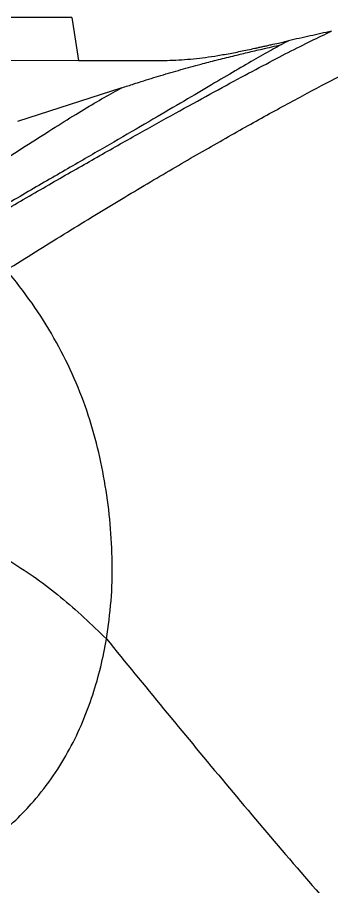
# Model space of a CAD drawing. Extents: x 400 to 501, y 484 to 634.
# Drawn here: x 475.16 to 478.36, y 579.44 to 588.31 of the extents above; entities that cross this region are included whole.
import ezdxf

# ---------------------------------------------------------------- set-up
doc = ezdxf.new("R2010")
doc.units = 0
doc.header["$MEASUREMENT"] = 0
doc.layers.add('DIM', color=3, linetype='Continuous')
doc.layers.add('GEOMETRY', color=3, linetype='Continuous', lineweight=25)

# ---------------------------------------------------------------- blocks, each defined once
blk = doc.blocks.new('2026 GRANDEE')
at = {"layer": 'GEOMETRY', "ltscale": 16}
for p, q in [((25.2859, -8.5297), (14.6538, -8.5297)), ((25.2859, -8.5297), (25.3565, -8.9682)), ((24.3271, -8.9657), (25.3565, -8.9682)), ((25.7975, -9.2478), (24.7329, -9.5923))]:
    blk.add_line(p, q, dxfattribs=at)
at = {"layer": 'GEOMETRY', "ltscale": 16, "flags": 128}
blk.add_lwpolyline([(25.3565, -8.9682), (25.697, -8.969), (26.0375, -8.9699)], dxfattribs=at)
at = {"layer": 'GEOMETRY', "ltscale": 16}
for points, knots in [([(23.5231, -11.1541), (23.6961, -11.0472), (24.0422, -10.8335), (24.5307, -10.5423), (24.9987, -10.2683), (25.443, -10.0129), (25.8624, -9.7754), (26.2542, -9.5564), (26.6155, -9.3569), (26.9434, -9.1779), (27.2372, -9.0201), (27.4978, -8.8838), (27.7306, -8.7669), (27.8663, -8.7023), (27.9341, -8.67)], [0, 0, 0, 0, 0.083264, 0.166547, 0.249831, 0.333136, 0.416472, 0.499821, 0.583182, 0.666546, 0.749879, 0.83322, 0.916605, 1, 1, 1, 1]), ([(24.6229, -11.1064), (24.8194, -10.9831), (25.2125, -10.7366), (25.764, -10.4006), (26.2857, -10.0899), (26.7736, -9.8073), (27.2268, -9.5521), (27.6436, -9.3248), (28.0233, -9.1248), (28.3645, -8.9522), (28.6707, -8.804), (28.8445, -8.7262), (28.9314, -8.6874)], [0, 0, 0, 0, 0.099935, 0.199869, 0.299828, 0.399829, 0.499846, 0.599878, 0.699895, 0.799885, 0.899933, 1, 1, 1, 1]), ([(27.9341, -8.67), (27.8611, -8.6865), (27.7148, -8.7193), (27.5687, -8.7521), (27.4955, -8.7685)], [0, 0, 0, 0, 0.499395, 1, 1, 1, 1]), ([(26.0375, -8.9699), (26.0827, -8.9699), (26.1655, -8.9701), (26.2887, -8.9677), (26.4066, -8.9621), (26.5277, -8.9522), (26.6503, -8.938), (26.7561, -8.9222), (26.8457, -8.9069), (26.9172, -8.8937), (26.9888, -8.8796), (27.0614, -8.8646), (27.1199, -8.852), (27.1659, -8.842), (27.1982, -8.8349), (27.2342, -8.8269), (27.2739, -8.8181), (27.3276, -8.8061), (27.3868, -8.7928), (27.4427, -8.7803), (27.4755, -8.7729), (27.4904, -8.7696), (27.4941, -8.7688), (27.4951, -8.7685), (27.4954, -8.7685), (27.4955, -8.7685), (27.4955, -8.7684), (27.4955, -8.7684)], [0, 0, 0, 0, 0.0912183, 0.1673325, 0.249037, 0.3300605, 0.4134425, 0.4992927, 0.5473692, 0.5983211, 0.6473661, 0.695985, 0.7494656, 0.7693917, 0.7918948, 0.8169751, 0.8446329, 0.8748678, 0.9293327, 0.968343, 0.9918986, 0.9978811, 0.9994235, 0.9998325, 0.9999464, 0.9999808, 1, 1, 1, 1]), ([(27.4241, -8.8069), (27.3701, -8.8364), (27.2624, -8.8953), (27.0672, -9.0073), (26.8419, -9.1399), (26.5811, -9.2946), (26.2833, -9.4703), (25.948, -9.6664), (25.5767, -9.882), (25.1717, -10.1167), (24.736, -10.37), (24.2719, -10.6425), (23.7847, -10.9319), (23.4399, -11.1429), (23.2677, -11.2483)], [0, 0, 0, 0, 0.083684, 0.167051, 0.250431, 0.333792, 0.41714, 0.500486, 0.583836, 0.66718, 0.750501, 0.833839, 0.917051, 1, 1, 1, 1]), ([(21.8388, -11.7757), (21.9955, -11.671), (22.3096, -11.4612), (22.754, -11.1718), (23.1793, -10.8966), (23.5815, -10.6374), (23.9591, -10.3942), (24.3096, -10.1683), (24.6312, -9.961), (24.9225, -9.7739), (25.1834, -9.6083), (25.4146, -9.4656), (25.6205, -9.3442), (25.7384, -9.28), (25.7975, -9.2478)], [0, 0, 0, 0, 0.082946, 0.16616, 0.249497, 0.332816, 0.416159, 0.499508, 0.582853, 0.6662, 0.74956, 0.832938, 0.916302, 1, 1, 1, 1]), ([(25.6401, -14.8721), (25.6582, -14.7427), (25.6945, -14.4839), (25.7038, -14.0912), (25.6831, -13.6985), (25.6331, -13.3081), (25.5553, -12.9219), (25.4453, -12.5408), (25.2984, -12.166), (25.1116, -11.8), (24.8887, -11.4441), (24.7115, -11.219), (24.6229, -11.1064)], [0, 0, 0, 0, 0.09998, 0.199836, 0.299857, 0.399973, 0.500039, 0.600042, 0.700025, 0.79997, 0.899938, 1, 1, 1, 1]), ([(24.1731, -13.8112), (24.2562, -13.8542), (24.4235, -13.9408), (24.6754, -14.085), (24.9269, -14.2512), (25.1734, -14.4409), (25.4111, -14.6499), (25.5641, -14.7984), (25.6401, -14.8721)], [0, 0, 0, 0, 0.164961, 0.332436, 0.500859, 0.668852, 0.835467, 1, 1, 1, 1]), ([(18.0343, -17.7948), (18.2295, -17.8304), (18.6202, -17.9014), (19.2161, -17.9645), (19.8185, -17.9963), (20.3593, -17.9952), (20.8354, -17.975), (21.2451, -17.945), (21.6563, -17.903), (22.0685, -17.849), (22.4813, -17.7809), (22.858, -17.7008), (23.1952, -17.6069), (23.4905, -17.5027), (23.7733, -17.3776), (24.04, -17.2335), (24.2881, -17.074), (24.5152, -16.9026), (24.7194, -16.7212), (24.9192, -16.5105), (25.1049, -16.2691), (25.2689, -15.998), (25.4004, -15.7217), (25.5042, -15.4418), (25.5857, -15.1589), (25.622, -14.9677), (25.6401, -14.8721)], [0, 0, 0, 0, 0.062267, 0.124605, 0.187008, 0.24945, 0.291048, 0.332625, 0.374198, 0.415776, 0.457378, 0.499121, 0.530444, 0.561737, 0.593031, 0.62439, 0.655783, 0.68718, 0.718531, 0.749858, 0.791595, 0.833291, 0.874955, 0.916638, 0.95833, 1, 1, 1, 1]), ([(25.6401, -14.8721), (25.8336, -15.1091), (26.2206, -15.5828), (26.8154, -16.304), (27.4244, -17.0269), (28.0485, -17.749), (28.4791, -18.2252), (28.6943, -18.4632)], [0, 0, 0, 0, 0.200185, 0.400293, 0.600353, 0.800276, 1, 1, 1, 1])]:
    blk.add_open_spline(points, degree=3, knots=knots, dxfattribs=at)
at = {"layer": 'GEOMETRY', "color": 4}
for points, knots in [([(27.4955, -8.7685), (27.4839, -8.7747), (27.4606, -8.7872), (27.4363, -8.8003), (27.4241, -8.8069)], [0, 0, 0, 0, 0.500132, 1, 1, 1, 1]), ([(25.7975, -9.2478), (25.8384, -9.2346), (25.904, -9.2135), (26.0039, -9.1815), (26.0954, -9.1528), (26.1961, -9.122), (26.2963, -9.0923), (26.3983, -9.0629), (26.501, -9.0342), (26.6214, -9.0016), (26.7638, -8.9646), (26.9211, -8.9254), (27.0772, -8.8878), (27.2425, -8.8489), (27.3586, -8.8221), (27.4241, -8.8069)], [0, 0, 0, 0, 0.076461, 0.122524, 0.186602, 0.247008, 0.309688, 0.37262, 0.435808, 0.499258, 0.594611, 0.697584, 0.787876, 0.880269, 1, 1, 1, 1])]:
    blk.add_open_spline(points, degree=3, knots=knots, dxfattribs=at)

msp = doc.modelspace()

# ---------------------------------------------------------------- block references
at = {"layer": 'DIM'}
msp.add_blockref('2026 GRANDEE', (450.4248, 596.8403), dxfattribs=at)

doc.saveas('drawing.dxf')
